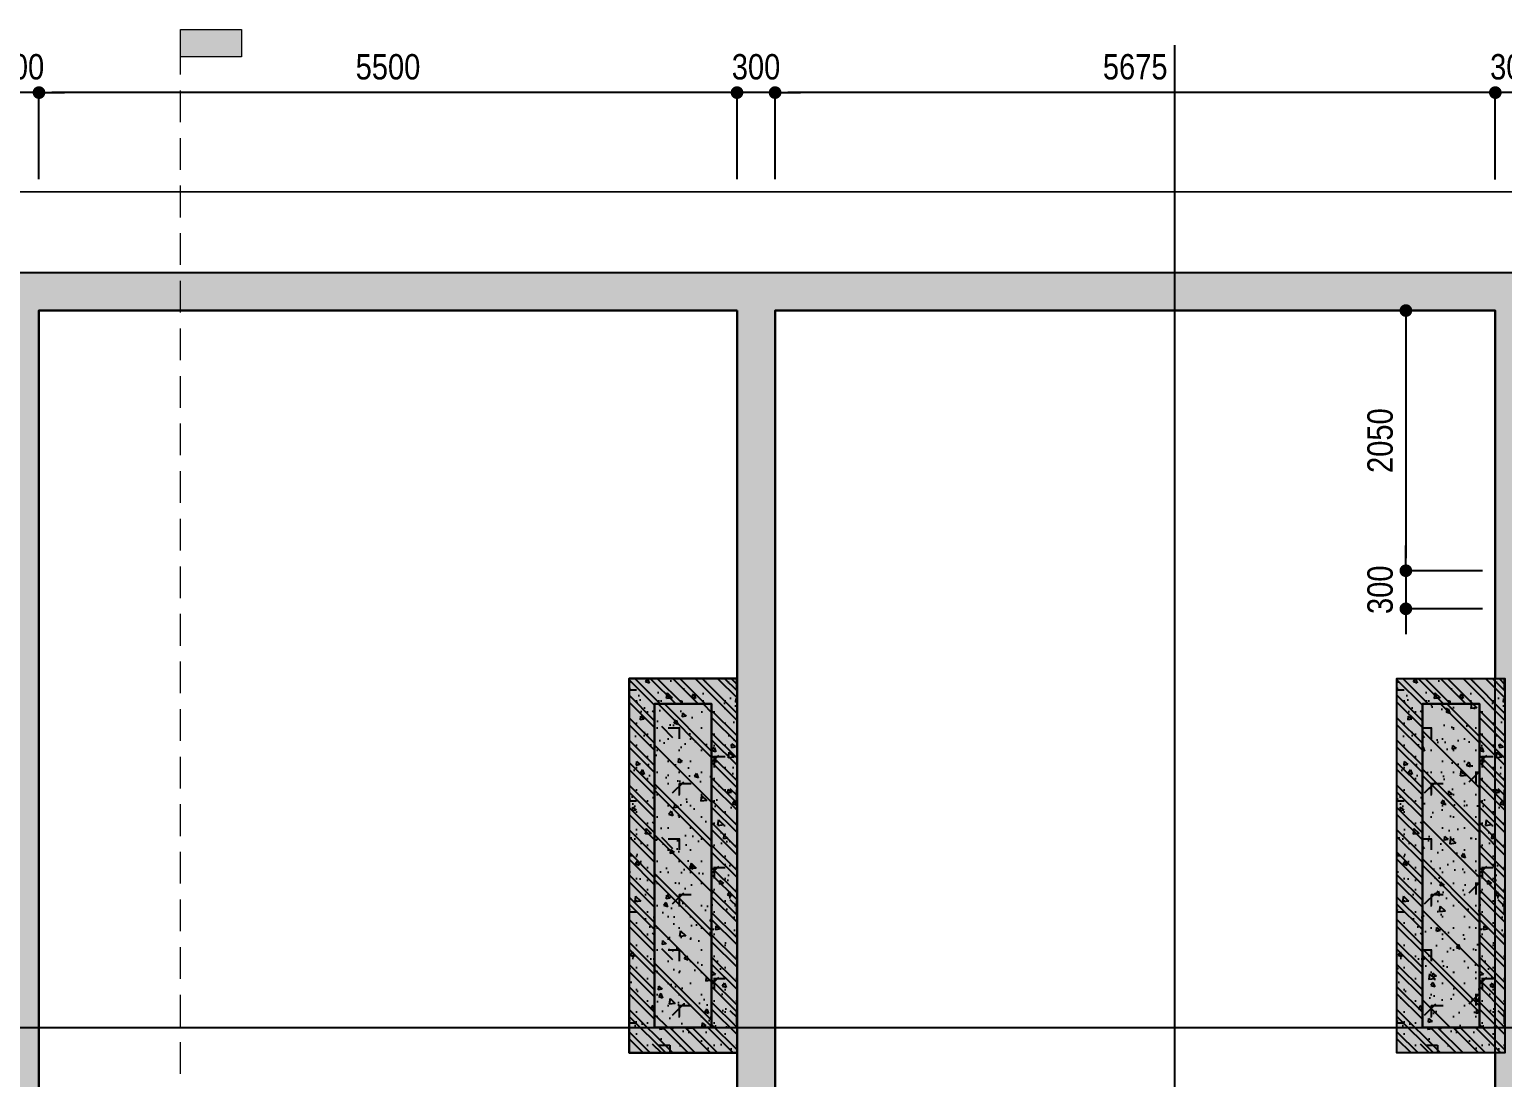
# Model space of a CAD drawing. Header units: millimetres. Extents: x -3021235 to -2791292, y 574414 to 656108.
# Drawn here: x -2830770 to -2819163, y 646420 to 654678 of the extents above; entities that cross this region are included whole.
import ezdxf
from ezdxf.enums import TextEntityAlignment as Align
from ezdxf.xclip import XClip

# ---------------------------------------------------------------- set-up
doc = ezdxf.new("R2010")
doc.units = ezdxf.units.MM
doc.header["$LTSCALE"] = 100
doc.header["$MEASUREMENT"] = 0
for name, pattern in [('$0$HIDDEN', [0.375, 0.25, -0.125]), ('Grid Line 200$0$Center101', [13, 10, -1, 1, -1]), ('Hidden10.5', [1.5, 1, -0.5]), ('MB Ham 2$0$Core 1A$0$Hidden10.5', [1.5, 1, -0.5])]:
    doc.linetypes.add(name, pattern=pattern)
doc.layers.get('0').update_dxf_attribs({"lineweight": 9})
doc.layers.get('Defpoints').update_dxf_attribs({"color": 254, "lineweight": 0})
for name, color, linetype in [('Dim 100', 14, 'Continuous'), ('Grid Line 200$0$Grid Line', 251, 'Grid Line 200$0$Center101'), ('Ky hieu Truc', 1, 'Continuous'), ('MB Ham 2$0$Concrete Hatch', 218, 'Continuous'), ('MB Ham 2$0$Concrete Line', 6, 'Continuous'), ('MB Ham 2$0$Concrete Solid', 216, 'Continuous'), ('MB Ham 2$0$Opening Hidden', 154, 'MB Ham 2$0$Core 1A$0$Hidden10.5'), ('mb_cot ham 2$0$Concrete Hatch', 218, 'Continuous'), ('mb_cot ham 2$0$Concrete Line', 6, 'Continuous'), ('mb_cot ham 2$0$Concrete Solid', 216, 'Continuous')]:
    doc.layers.add(name, color=color, linetype=linetype)
doc.layers.add('Ghi chu ban ve', color=3, linetype='Continuous', lineweight=20)
doc.styles.add('$0$Title Block Bold', font='VHELVEB_0.TTF')
doc.styles.add('Chi Tiet Ramp DD$0$VNI-HelveC', font='VHELVCN_0.TTF')
doc.styles.add('Grid Line 200$0$VNI-HelveCB', font='VHELVCB_0.TTF')
doc.dimstyles.new('DIM 100', dxfattribs={"dimscale": 100, "dimtxt": 2, "dimasz": 1, "dimexe": 0, "dimexo": 1, "dimgap": 1, "dimtad": 1, "dimdec": 0, "dimzin": 12, "dimdsep": 46, "dimtxsty": 'Chi Tiet Ramp DD$0$VNI-HelveC', "dimblk": 'Chi Tiet Ramp DD$0$_Dot', "dimcen": 1, "dimclrd": 256, "dimclre": 256, "dimclrt": 3, "dimadec": 0, "dimazin": 0, "dimtfac": 1, "dimtdec": 0, "dimtix": 1, "dimtmove": 2, "dimatfit": 3, "dimldrblk": 'Chi Tiet Ramp DD$0$HTT Arrow 30', "dimfxl": 0, "dimtolj": 1, "dimtzin": 0, "dimarcsym": 0})

# ---------------------------------------------------------------- blocks, each defined once
blk = doc.blocks.new('*U877')
at = {"layer": 'mb_cot ham 2$0$Concrete Hatch'}
h = blk.add_hatch(dxfattribs=at)
h.set_pattern_fill('CONCRETE', color=256, scale=50, style=0, pattern_type=2)
h.set_pattern_definition([(45, (1999.999999999913, -299.9999999999998), (-176.7766952966369, 176.7766952966369), []), (45, (1999.999999999913, -249.9999999999998), (-353.5533905932737, 353.5533905932738), []), (49.99999999999999, (1999.999999999913, -299.9999999999998), (358.6300913003767, -31.37606749129755), [37.5, -412.5]), (355, (1999.999999999913, -299.9999999999998), (-69.3756668065, 376.0960668500059), [30, -330]), (100.4514, (2029.885839999913, -302.6146699999998), (289.2546908570108, 344.7197710304768), [31.870095, -350.571056]), (46.18420000000001, (1999.999999999913, -199.9999999999998), (533.6205243128222, -82.75950716450905), [56.25, -618.75]), (96.6356, (2044.468372499913, -206.8966534999998), (467.3313527743517, 487.0589354502209), [47.805144, -525.8565]), (351.1842, (1999.999999999913, -199.9999999999998), (467.3309725668136, 487.0593004626623), [45, -495]), (21, (2049.999999999913, -224.9999999999998), (298.4535260592309, -201.3094453326694), [37.5, -412.5]), (326.0000000000001, (2049.999999999913, -224.9999999999998), (121.6576659607909, 362.5750225234265), [30, -330]), (71.4514, (2074.871116499913, -241.7758029999998), (420.111314290745, 161.2652483549762), [31.870095, -350.571056]), (37.50000000000001, (1999.999999999913, -299.9999999999998), (6.079927658645334, 166.4469269156558), [0, -326, 0, -335, 0, -331.25]), (7.499999999999999, (1999.999999999913, -299.9999999999998), (131.5347687210743, 197.2058559411801), [0, -191, 0, -318.5, 0, -126.25]), (327.5, (1888.499999999913, -299.9999999999998), (266.9112180862045, -11.2774358671899), [0, -125, 0, -390, 0, -517.5]), (317.5, (1838.499999999913, -299.9999999999998), (291.5930846711931, 50.05249116615882), [0, -162.5, 0, -259, 0, -367.5]), (0, (2174.999999999913, -124.9999999999998), (0, 875), [87.5, -787.5]), (0, (2437.499999999913, 50.00000000000017), (0, 875), [87.5, -787.5]), (0, (2262.499999999913, 400.0000000000002), (0, 875), [87.5, -350, 87.5, -350]), (90, (2174.999999999913, -124.9999999999998), (-875, 5.35782974626967e-14), [87.5, -787.5]), (90, (2262.499999999913, 400.0000000000002), (-875, 5.35782974626967e-14), [87.5, -787.5]), (90, (2524.999999999913, 50.00000000000017), (-875, 5.35782974626967e-14), [87.5, -787.5]), (90, (2699.999999999913, 312.5000000000002), (-875, 5.35782974626967e-14), [87.5, -787.5]), (135, (2262.499999999913, -124.9999999999998), (-875.016357447105, 8.881784197001252e-14), [123.76, -1113.7]), (135, (2349.999999999913, 400.0000000000002), (-875.016357447105, 8.881784197001252e-14), [123.76, -1113.7]), (45, (2437.499999999913, 50.00000000000017), (8.881784197001252e-14, 875.016357447105), [123.76, -247.485, 123.76, -742.455]), (0, (1824.999999999913, -299.9999999999998), (87.5, 87.5), [-175, 0])])
h.paths.add_polyline_path([(-250.0000000000871, 100), (-250.0000000000871, -349.9999999999998), (2300, -349.9999999999999), (2300, 100)])
at = {"layer": 'mb_cot ham 2$0$Concrete Solid'}
blk.add_hatch(color=256, dxfattribs=at).paths.add_polyline_path([(-250.0000000000871, 100), (-250.0000000000871, -349.9999999999998), (2300, -349.9999999999999), (2300, 100)])
at = {"layer": 'mb_cot ham 2$0$Concrete Line'}
blk.add_lwpolyline([(-250.0000000000871, 100), (-250.0000000000871, -349.9999999999998), (2300, -349.9999999999999), (2300, 100)], close=True, dxfattribs=at)
blk = doc.blocks.new('*U886')
at = {"layer": 'mb_cot ham 2$0$Concrete Hatch'}
h = blk.add_hatch(dxfattribs=at)
h.set_pattern_fill('CONCRETE', color=256, scale=50, style=0, pattern_type=2)
h.set_pattern_definition([(45, (1999.999999999913, -99.99999999999986), (-176.7766952966369, 176.7766952966369), []), (45, (1999.999999999913, -49.99999999999986), (-353.5533905932737, 353.5533905932738), []), (49.99999999999999, (1999.999999999913, -99.99999999999986), (358.6300913003767, -31.37606749129755), [37.5, -412.5]), (355, (1999.999999999913, -99.99999999999986), (-69.3756668065, 376.0960668500059), [30, -330]), (100.4514, (2029.885839999913, -102.6146699999998), (289.2546908570108, 344.7197710304768), [31.870095, -350.571056]), (46.18420000000001, (1999.999999999913, 1.4210854715202e-13), (533.6205243128222, -82.75950716450905), [56.25, -618.75]), (96.6356, (2044.468372499913, -6.896653499999871), (467.3313527743517, 487.0589354502209), [47.805144, -525.8565]), (351.1842, (1999.999999999913, 1.4210854715202e-13), (467.3309725668136, 487.0593004626623), [45, -495]), (21, (2049.999999999913, -24.99999999999986), (298.4535260592309, -201.3094453326694), [37.5, -412.5]), (326.0000000000001, (2049.999999999913, -24.99999999999986), (121.6576659607909, 362.5750225234265), [30, -330]), (71.4514, (2074.871116499913, -41.77580299999985), (420.111314290745, 161.2652483549762), [31.870095, -350.571056]), (37.50000000000001, (1999.999999999913, -99.99999999999986), (6.079927658645334, 166.4469269156558), [0, -326, 0, -335, 0, -331.25]), (7.499999999999999, (1999.999999999913, -99.99999999999986), (131.5347687210743, 197.2058559411801), [0, -191, 0, -318.5, 0, -126.25]), (327.5, (1888.499999999913, -99.99999999999986), (266.9112180862045, -11.2774358671899), [0, -125, 0, -390, 0, -517.5]), (317.5, (1838.499999999913, -99.99999999999986), (291.5930846711931, 50.05249116615882), [0, -162.5, 0, -259, 0, -367.5]), (0, (2174.999999999913, 75.00000000000014), (0, 875), [87.5, -787.5]), (0, (2437.499999999913, 250.0000000000001), (0, 875), [87.5, -787.5]), (0, (2262.499999999913, 600.0000000000001), (0, 875), [87.5, -350, 87.5, -350]), (90, (2174.999999999913, 75.00000000000014), (-875, 5.35782974626967e-14), [87.5, -787.5]), (90, (2262.499999999913, 600.0000000000001), (-875, 5.35782974626967e-14), [87.5, -787.5]), (90, (2524.999999999913, 250.0000000000001), (-875, 5.35782974626967e-14), [87.5, -787.5]), (90, (2699.999999999913, 512.5000000000001), (-875, 5.35782974626967e-14), [87.5, -787.5]), (135, (2262.499999999913, 75.00000000000014), (-875.016357447105, 8.881784197001252e-14), [123.76, -1113.7]), (135, (2349.999999999913, 600.0000000000001), (-875.016357447105, 8.881784197001252e-14), [123.76, -1113.7]), (45, (2437.499999999913, 250.0000000000001), (8.881784197001252e-14, 875.016357447105), [123.76, -247.485, 123.76, -742.455]), (0, (1824.999999999913, -99.99999999999986), (87.5, 87.5), [-175, 0])])
h.paths.add_polyline_path([(-250.0000000000871, 200), (-250.0000000000871, -249.9999999999999), (2300, -250), (2300, 200)])
at = {"layer": 'mb_cot ham 2$0$Concrete Solid'}
blk.add_hatch(color=256, dxfattribs=at).paths.add_polyline_path([(-250.0000000000871, 200), (-250.0000000000871, -249.9999999999999), (2300, -250), (2300, 200)])
at = {"layer": 'mb_cot ham 2$0$Concrete Line'}
blk.add_lwpolyline([(-250.0000000000871, 200), (-250.0000000000871, -249.9999999999999), (2300, -250), (2300, 200)], close=True, dxfattribs=at)
blk = doc.blocks.new('mb_cot ham 2')
at = {"layer": 'mb_cot ham 2$0$Concrete Line'}
for name, p in [('*U877', (97250.00000011944, 118450.0000088459)), ('*U886', (97250.00000011944, 112300.0000088457))]:
    blk.add_blockref(name, p, dxfattribs=at)
blk = doc.blocks.new('MB Ham 2$0$A$C3ad28147')
at = {"layer": 'MB Ham 2$0$Concrete Hatch'}
h = blk.add_hatch(dxfattribs=at)
h.set_pattern_fill('BTCT', color=256, scale=50, style=0, pattern_type=2)
h.set_pattern_definition([(45, (-105749.9999678639, -127599.9991200492), (-88.38834764831844, 88.38834764831844), []), (45, (-105749.9999678639, -127544.9991200492), (-88.38834764831844, 88.38834764831844), []), (49.99999999999999, (-105749.9999678639, -127599.9991200492), (358.6300913003767, -31.37606749129755), [37.5, -412.5]), (355, (-105749.9999678639, -127599.9991200492), (-69.3756668065, 376.0960668500059), [30, -330]), (100.4514, (-105720.1141278639, -127602.6137900492), (289.2546908570108, 344.7197710304768), [31.870095, -350.571056]), (46.18420000000001, (-105749.9999678639, -127499.9991200492), (533.6205243128222, -82.75950716450905), [56.25, -618.75]), (96.6356, (-105705.5315953639, -127506.8957735492), (467.3313527743517, 487.0589354502209), [47.805144, -525.8565]), (351.1842, (-105749.9999678639, -127499.9991200492), (467.3309725668136, 487.0593004626623), [45, -495]), (21, (-105699.9999678639, -127524.9991200492), (298.4535260592309, -201.3094453326694), [37.5, -412.5]), (326.0000000000001, (-105699.9999678639, -127524.9991200492), (121.6576659607909, 362.5750225234265), [30, -330]), (71.4514, (-105675.1288513639, -127541.7749230492), (420.111314290745, 161.2652483549762), [31.870095, -350.571056]), (37.50000000000001, (-105749.9999678639, -127599.9991200492), (6.079927658645334, 166.4469269156558), [0, -326, 0, -335, 0, -331.25]), (7.499999999999999, (-105749.9999678639, -127599.9991200492), (131.5347687210743, 197.2058559411801), [0, -191, 0, -318.5, 0, -126.25]), (327.5, (-105861.4999678639, -127599.9991200492), (266.9112180862045, -11.27743586718988), [0, -125, 0, -390, 0, -517.5]), (317.5, (-105911.4999678639, -127599.9991200492), (291.5930846711931, 50.05249116615887), [0, -162.5, 0, -259, 0, -367.5]), (0, (-105574.9999678639, -127424.9991200492), (0, 875), [87.5, -787.5]), (0, (-105312.4999678639, -127249.9991200492), (0, 875), [87.5, -787.5]), (0, (-105487.4999678639, -126899.9991200492), (0, 875), [87.5, -350, 87.5, -350]), (90, (-105574.9999678639, -127424.9991200492), (-875, 5.35782974626967e-14), [87.5, -787.5]), (90, (-105487.4999678639, -126899.9991200492), (-875, 5.35782974626967e-14), [87.5, -787.5]), (90, (-105224.9999678639, -127249.9991200492), (-875, 5.35782974626967e-14), [87.5, -787.5]), (90, (-105049.9999678639, -126987.4991200492), (-875, 5.35782974626967e-14), [87.5, -787.5]), (135, (-105487.4999678639, -127424.9991200492), (-875.016357447105, 8.881784197001252e-14), [123.76, -1113.7]), (135, (-105399.9999678639, -126899.9991200492), (-875.016357447105, 8.881784197001252e-14), [123.76, -1113.7]), (45, (-105312.4999678639, -127249.9991200492), (0, 875.0163574471051), [123.76, -247.485, 123.76, -742.455]), (0, (-105924.9999678639, -127599.9991200492), (87.5, 87.5), [-175, 0])])
h.paths.add_polyline_path([(-12150.8442577176, -51300.00000095373), (-1.192092895507812e-07, -51300.00000095373), (-1.192092895507812e-07, -125), (-12150.8442577176, -125)])
h.paths.add_polyline_path([(-11850.84425843286, -20400.00000071526), (-11850.84425843286, -14900), (-299.9999990463257, -14900.0000004769), (-299.9999994039536, -20400.00000095373)], flags=16)
h.paths.add_polyline_path([(-4450.000000119209, -20700.00000071531), (-4449.999998927116, -27800.0000004769), (-11850.84425896415, -27800.00000071526), (-11850.84425867128, -20700.00000119209)], flags=16)
h.paths.add_polyline_path([(-4150, -20700.00000071531), (-299.9999994039536, -20700.00000119215), (-300.000000298809, -35150.00000071531), (-11850.84425926732, -35150), (-11850.84425897652, -28100.00000095367), (-4149.999998688698, -28100.0000004769)], flags=16)
h.paths.add_polyline_path([(-11849.9999647856, -8624.99911215622), (-11850.84425628709, -5100.000002861023), (-9800.844256287091, -5100.000002145767), (-9799.999962162998, -8624.999111679383)], flags=16)
h.paths.add_polyline_path([(-9500.84425664472, -8624.999111679383), (-9500.844257717603, -425.0000002384186), (-299.9999982118607, -425.0000007153139), (-299.9999986886978, -8624.999111202604)], flags=16)
h.paths.add_polyline_path([(-5599.999999403954, -35450.00000023848), (-5599.999999165535, -40250.00000095373), (-11850.84425902891, -40250.00000047684), (-11850.84425914811, -35450.00000023842)], flags=16)
h.paths.add_polyline_path([(-11850.84425962495, -4800.000002861023), (-11850.84426034021, -425.0000004768372), (-9800.844257479184, -425.0000002384186), (-9800.844256763929, -4800.000002622604)], flags=16)
h.paths.add_polyline_path([(-5299.999999403954, -35450.00000071531), (-299.9999994039536, -35450.00000071531), (-299.9999997615814, -45650.0000004769), (-5299.999999523163, -45650.00000071531)], flags=16)
h.paths.add_polyline_path([(-5599.999999403954, -40550.00000119215), (-5599.999999523163, -45650.00000071531), (-11850.84425962495, -45650.00000095367), (-11850.84425926732, -40550.00000047684)], flags=16)
h.paths.add_polyline_path([(-299.9999996423721, -45950.00000119215), (-300.0000005960464, -51000.00000119215), (-11850.84425938653, -51000), (-11850.84425962495, -45950.00000071526)], flags=16)
h.paths.add_polyline_path([(-5999.999967773911, -8924.999111140656), (-5999.999967744501, -8849.986847466513), (-8949.999967744501, -8849.986847466513), (-8949.999967692915, -8924.999111572484), (-11850.84426040783, -8924.999111257435), (-11850.84426045942, -14599.99999981662), (-300.000000834465, -14599.99999976158), (-300.0000008638744, -8924.999111140714)], flags=16)
h = blk.add_hatch(dxfattribs=at)
h.set_pattern_fill('BTCT', color=256, scale=50, style=0, pattern_type=2)
h.set_pattern_definition([(45, (-105749.9999678639, -92999.99912004918), (-88.38834764831844, 88.38834764831844), []), (45, (-105749.9999678639, -92944.99912004918), (-88.38834764831844, 88.38834764831844), []), (49.99999999999999, (-105749.9999678639, -92999.99912004918), (358.6300913003767, -31.37606749129755), [37.5, -412.5]), (355, (-105749.9999678639, -92999.99912004918), (-69.3756668065, 376.0960668500059), [30, -330]), (100.4514, (-105720.1141278639, -93002.61379004919), (289.2546908570108, 344.7197710304768), [31.870095, -350.571056]), (46.18420000000001, (-105749.9999678639, -92899.99912004918), (533.6205243128222, -82.75950716450905), [56.25, -618.75]), (96.6356, (-105705.5315953639, -92906.89577354919), (467.3313527743517, 487.0589354502209), [47.805144, -525.8565]), (351.1842, (-105749.9999678639, -92899.99912004918), (467.3309725668136, 487.0593004626623), [45, -495]), (21, (-105699.9999678639, -92924.99912004918), (298.4535260592309, -201.3094453326694), [37.5, -412.5]), (326.0000000000001, (-105699.9999678639, -92924.99912004918), (121.6576659607909, 362.5750225234265), [30, -330]), (71.4514, (-105675.1288513639, -92941.77492304918), (420.111314290745, 161.2652483549762), [31.870095, -350.571056]), (37.50000000000001, (-105749.9999678639, -92999.99912004918), (6.079927658645334, 166.4469269156558), [0, -326, 0, -335, 0, -331.25]), (7.499999999999999, (-105749.9999678639, -92999.99912004918), (131.5347687210743, 197.2058559411801), [0, -191, 0, -318.5, 0, -126.25]), (327.5, (-105861.4999678639, -92999.99912004918), (266.9112180862045, -11.27743586718988), [0, -125, 0, -390, 0, -517.5]), (317.5, (-105911.4999678639, -92999.99912004918), (291.5930846711931, 50.05249116615887), [0, -162.5, 0, -259, 0, -367.5]), (0, (-105574.9999678639, -92824.99912004918), (0, 875), [87.5, -787.5]), (0, (-105312.4999678639, -92649.99912004918), (0, 875), [87.5, -787.5]), (0, (-105487.4999678639, -92299.99912004918), (0, 875), [87.5, -350, 87.5, -350]), (90, (-105574.9999678639, -92824.99912004918), (-875, 5.35782974626967e-14), [87.5, -787.5]), (90, (-105487.4999678639, -92299.99912004918), (-875, 5.35782974626967e-14), [87.5, -787.5]), (90, (-105224.9999678639, -92649.99912004918), (-875, 5.35782974626967e-14), [87.5, -787.5]), (90, (-105049.9999678639, -92387.49912004918), (-875, 5.35782974626967e-14), [87.5, -787.5]), (135, (-105487.4999678639, -92824.99912004918), (-875.016357447105, 8.881784197001252e-14), [123.76, -1113.7]), (135, (-105399.9999678639, -92299.99912004918), (-875.016357447105, 8.881784197001252e-14), [123.76, -1113.7]), (45, (-105312.4999678639, -92649.99912004918), (0, 875.0163574471051), [123.76, -247.485, 123.76, -742.455]), (0, (-105924.9999678639, -92999.99912004918), (87.5, 87.5), [-175, 0])])
h.paths.add_polyline_path([(-6199.999967744472, -9499.999111203244), (-8749.999967744589, -9499.999111203244), (-8749.999967744589, -9049.999111203244), (-6199.999967744472, -9049.999111203244)], flags=16)
h.paths.add_polyline_path([(-5999.999967744472, -9699.999111203244), (-8949.999967744589, -9699.999111203244), (-8949.999967744589, -8849.999111203244), (-5999.999967744472, -8849.999111203244)])
h = blk.add_hatch(dxfattribs=at)
h.set_pattern_fill('BTCT', color=256, scale=50, style=0, pattern_type=2)
h.set_pattern_definition([(45, (-105749.9999678639, -99049.99912004941), (-88.38834764831844, 88.38834764831844), []), (45, (-105749.9999678639, -98994.99912004941), (-88.38834764831844, 88.38834764831844), []), (49.99999999999999, (-105749.9999678639, -99049.99912004941), (358.6300913003767, -31.37606749129755), [37.5, -412.5]), (355, (-105749.9999678639, -99049.99912004941), (-69.3756668065, 376.0960668500059), [30, -330]), (100.4514, (-105720.1141278639, -99052.61379004942), (289.2546908570108, 344.7197710304768), [31.870095, -350.571056]), (46.18420000000001, (-105749.9999678639, -98949.99912004941), (533.6205243128222, -82.75950716450905), [56.25, -618.75]), (96.6356, (-105705.5315953639, -98956.89577354942), (467.3313527743517, 487.0589354502209), [47.805144, -525.8565]), (351.1842, (-105749.9999678639, -98949.99912004941), (467.3309725668136, 487.0593004626623), [45, -495]), (21, (-105699.9999678639, -98974.99912004941), (298.4535260592309, -201.3094453326694), [37.5, -412.5]), (326.0000000000001, (-105699.9999678639, -98974.99912004941), (121.6576659607909, 362.5750225234265), [30, -330]), (71.4514, (-105675.1288513639, -98991.77492304941), (420.111314290745, 161.2652483549762), [31.870095, -350.571056]), (37.50000000000001, (-105749.9999678639, -99049.99912004941), (6.079927658645334, 166.4469269156558), [0, -326, 0, -335, 0, -331.25]), (7.499999999999999, (-105749.9999678639, -99049.99912004941), (131.5347687210743, 197.2058559411801), [0, -191, 0, -318.5, 0, -126.25]), (327.5, (-105861.4999678639, -99049.99912004941), (266.9112180862045, -11.27743586718988), [0, -125, 0, -390, 0, -517.5]), (317.5, (-105911.4999678639, -99049.99912004941), (291.5930846711931, 50.05249116615887), [0, -162.5, 0, -259, 0, -367.5]), (0, (-105574.9999678639, -98874.99912004941), (0, 875), [87.5, -787.5]), (0, (-105312.4999678639, -98699.99912004941), (0, 875), [87.5, -787.5]), (0, (-105487.4999678639, -98349.99912004941), (0, 875), [87.5, -350, 87.5, -350]), (90, (-105574.9999678639, -98874.99912004941), (-875, 5.35782974626967e-14), [87.5, -787.5]), (90, (-105487.4999678639, -98349.99912004941), (-875, 5.35782974626967e-14), [87.5, -787.5]), (90, (-105224.9999678639, -98699.99912004941), (-875, 5.35782974626967e-14), [87.5, -787.5]), (90, (-105049.9999678639, -98437.49912004941), (-875, 5.35782974626967e-14), [87.5, -787.5]), (135, (-105487.4999678639, -98874.99912004941), (-875.016357447105, 8.881784197001252e-14), [123.76, -1113.7]), (135, (-105399.9999678639, -98349.99912004941), (-875.016357447105, 8.881784197001252e-14), [123.76, -1113.7]), (45, (-105312.4999678639, -98699.99912004941), (0, 875.0163574471051), [123.76, -247.485, 123.76, -742.455]), (0, (-105924.9999678639, -99049.99912004941), (87.5, 87.5), [-175, 0])])
h.paths.add_polyline_path([(-6199.999967744443, -15549.99911120348), (-8749.99996774456, -15549.99911120348), (-8749.99996774456, -15099.99911120348), (-6199.999967744443, -15099.99911120348)], flags=16)
h.paths.add_polyline_path([(-5999.999967744443, -15749.99911120348), (-8949.99996774456, -15749.99911120348), (-8949.99996774456, -14899.99911120348), (-5999.999967744443, -14899.99911120348)])
at = {"layer": 'MB Ham 2$0$Concrete Solid'}
h = blk.add_hatch(color=256, dxfattribs=at)
h.paths.add_polyline_path([(-12150.8442577176, -51300.00000095373), (-1.192092895507812e-07, -51300.00000095373), (-1.192092895507812e-07, -125), (-12150.8442577176, -125)])
h.paths.add_polyline_path([(-11850.84425843286, -20400.00000071526), (-11850.84425843286, -14900), (-299.9999990463257, -14900.0000004769), (-299.9999994039536, -20400.00000095373)], flags=16)
h.paths.add_polyline_path([(-4450.000000119209, -20700.00000071531), (-4449.999998927116, -27800.0000004769), (-11850.84425896415, -27800.00000071526), (-11850.84425867128, -20700.00000119209)], flags=16)
h.paths.add_polyline_path([(-4150, -20700.00000071531), (-299.9999994039536, -20700.00000119215), (-300.000000298809, -35150.00000071531), (-11850.84425926732, -35150), (-11850.84425897652, -28100.00000095367), (-4149.999998688698, -28100.0000004769)], flags=16)
h.paths.add_polyline_path([(-11849.9999647856, -8624.99911215622), (-11850.84425628709, -5100.000002861023), (-9800.844256287091, -5100.000002145767), (-9799.999962162998, -8624.999111679383)], flags=16)
h.paths.add_polyline_path([(-9500.84425664472, -8624.999111679383), (-9500.844257717603, -425.0000002384186), (-299.9999982118607, -425.0000007153139), (-299.9999986886978, -8624.999111202604)], flags=16)
h.paths.add_polyline_path([(-5599.999999403954, -35450.00000023848), (-5599.999999165535, -40250.00000095373), (-11850.84425902891, -40250.00000047684), (-11850.84425914811, -35450.00000023842)], flags=16)
h.paths.add_polyline_path([(-11850.84425962495, -4800.000002861023), (-11850.84426034021, -425.0000004768372), (-9800.844257479184, -425.0000002384186), (-9800.844256763929, -4800.000002622604)], flags=16)
h.paths.add_polyline_path([(-5299.999999403954, -35450.00000071531), (-299.9999994039536, -35450.00000071531), (-299.9999997615814, -45650.0000004769), (-5299.999999523163, -45650.00000071531)], flags=16)
h.paths.add_polyline_path([(-5599.999999403954, -40550.00000119215), (-5599.999999523163, -45650.00000071531), (-11850.84425962495, -45650.00000095367), (-11850.84425926732, -40550.00000047684)], flags=16)
h.paths.add_polyline_path([(-299.9999996423721, -45950.00000119215), (-300.0000005960464, -51000.00000119215), (-11850.84425938653, -51000), (-11850.84425962495, -45950.00000071526)], flags=16)
h.paths.add_polyline_path([(-5999.999967773911, -8924.999111140685), (-5999.999967744501, -8849.986847466513), (-8949.999967744501, -8849.986847466513), (-8949.999967692915, -8924.999111572484), (-11850.84426040783, -8924.999111257435), (-11850.84426045942, -14599.99999981662), (-300.000000834465, -14599.99999976158), (-300.0000008638744, -8924.999111140714)], flags=16)
h = blk.add_hatch(color=256, dxfattribs=at)
h.paths.add_polyline_path([(-6199.999967744472, -9499.999111203244), (-8749.999967744589, -9499.999111203244), (-8749.999967744589, -9049.999111203244), (-6199.999967744472, -9049.999111203244)], flags=16)
h.paths.add_polyline_path([(-5999.999967744472, -9699.999111203244), (-8949.999967744589, -9699.999111203244), (-8949.999967744589, -8849.999111203244), (-5999.999967744472, -8849.999111203244)])
h = blk.add_hatch(color=256, dxfattribs=at)
h.paths.add_polyline_path([(-6199.999967744443, -15549.99911120348), (-8749.99996774456, -15549.99911120348), (-8749.99996774456, -15099.99911120348), (-6199.999967744443, -15099.99911120348)], flags=16)
h.paths.add_polyline_path([(-5999.999967744443, -15749.99911120348), (-8949.99996774456, -15749.99911120348), (-8949.99996774456, -14899.99911120348), (-5999.999967744443, -14899.99911120348)])
at = {"layer": 'MB Ham 2$0$Concrete Line'}
for points in [[(-12150.8442577176, -125), (-1.192092895507812e-07, -125), (-1.192092895507812e-07, -51300.00000095373), (-12150.8442577176, -51300.00000095373)], [(-11850.84426040783, -8924.999111257435), (-8949.999967692915, -8924.999111572484), (-8949.999967744501, -8849.986847466513), (-5999.999967744501, -8849.986847466513), (-5999.999967773911, -8924.999111140685), (-300.0000008638744, -8924.999111140714), (-300.000000834465, -14599.99999976158), (-11850.84426045942, -14599.99999981662)], [(-299.1557043261855, -8924.999110964185), (-11849.9999647856, -8924.999111679383), (-11850.84425843286, -14600), (-299.999999165535, -14600.00000023848)], [(-8949.99996774453, -8849.99911120339), (-5999.99996774453, -8849.99911120339), (-5999.99996774453, -9699.999111203331), (-8949.99996774453, -9699.999111203331)], [(-6199.999967744472, -9499.999111203244), (-8749.999967744589, -9499.999111203244), (-8749.999967744589, -9049.999111203244), (-6199.999967744472, -9049.999111203244)], [(-11850.84426022098, -14899.99999950576), (-8949.999967744501, -14899.99999951443), (-8949.999967744501, -15749.99911120345), (-5999.999967744501, -15749.99911120362), (-5999.999967744501, -14899.99999951877), (-300.0000010728836, -14899.9999995231), (-300.0000010728836, -20400.00000047684), (-11850.84426022098, -20400.00000045949)], [(-11850.84425843286, -14900), (-11850.84425843286, -20400.00000071526), (-299.9999994039536, -20400.00000095373), (-299.9999990463257, -14900.0000004769)], [(-8949.999967744501, -14899.99911120362), (-5999.999967744501, -14899.99911120362), (-5999.999967744501, -15749.99911120356), (-8949.999967744501, -15749.99911120356)], [(-6199.999967744443, -15549.99911120348), (-8749.99996774456, -15549.99911120348), (-8749.99996774456, -15099.99911120348), (-6199.999967744443, -15099.99911120348)]]:
    blk.add_lwpolyline(points, close=True, dxfattribs=at)
blk = doc.blocks.new('MB Ham 2')
blk.add_blockref('mb_cot ham 2', (0, -2.328306436538696e-10))
at = {"layer": 'MB Ham 2$0$Opening Hidden'}
blk.add_blockref('MB Ham 2$0$A$C3ad28147', (105749.9999678639, 127599.9991200492), dxfattribs=at)
blk = doc.blocks.new('*U922')
at = {"layer": 'Grid Line 200$0$Grid Line'}
blk.add_line((0, 0), (0, 161), dxfattribs=at)
at = {"layer": 'Ky hieu Truc', "lineweight": -2}
blk.add_line((0, -3), (0, 0), dxfattribs=at)
blk.add_circle((-3.673940397442059e-16, -9), 6, dxfattribs=at)
at = {"layer": 'Ky hieu Truc', "color": 3, "lineweight": -2, "style": 'Grid Line 200$0$VNI-HelveCB'}
blk.add_attdef('GRID', text='', height=5, dxfattribs=at).set_placement((-3.673940397442059e-16, -9), align=Align.MIDDLE)
blk = doc.blocks.new('*U923')
at = {"layer": 'Grid Line 200$0$Grid Line'}
blk.add_line((0, 0), (0, 543.9999999999999), dxfattribs=at)
at = {"layer": 'Ky hieu Truc', "color": 3, "lineweight": -2, "style": 'Grid Line 200$0$VNI-HelveCB'}
blk.add_attdef('GRID', text='', height=5, dxfattribs=at).set_placement((-3.673940397442059e-16, -9), align=Align.MIDDLE)
blk = doc.blocks.new('Chi Tiet Ramp DD$0$_Dot')
at = {"color": 0, "linetype": 'ByBlock', "lineweight": -2}
blk.add_line((-0.5, 0), (-1, 0), dxfattribs=at)
at = {"color": 0, "linetype": 'ByBlock', "const_width": 0.5}
blk.add_lwpolyline([(-0.25, 0, 1), (0.25, 0, 1)], format="xyb", close=True, dxfattribs=at)
blk = doc.blocks.new('*D973')
at = {"layer": 'Defpoints', "color": 0, "transparency": 16777216}
for p in [(-2819220.057187338, 654180.7950308505), (-2819220.057187338, 653397.0409022634), (-2818920.057188237, 653397.0409022634)]:
    blk.add_point(p, dxfattribs=at)
at = {"layer": 'Dim 100', "lineweight": -2, "transparency": 16777216}
for p, q in [((-2819320.057187338, 654180.7950308505), (-2819420.057187338, 654180.7950308505)), ((-2819220.057187338, 653497.0409022634), (-2819220.057187338, 654180.7950308505)), ((-2818920.057188237, 654180.7950308505), (-2819220.057187338, 654180.7950308505)), ((-2818920.057188237, 653497.0409022634), (-2818920.057188237, 654180.7950308505)), ((-2818820.057188237, 654180.7950308505), (-2818720.057188237, 654180.7950308505))]:
    blk.add_line(p, q, dxfattribs=at)
at = {"layer": 'Dim 100', "lineweight": -2, "transparency": 16777216, "xscale": 100, "yscale": 100, "zscale": 100}
blk.add_blockref('Chi Tiet Ramp DD$0$_Dot', (-2819220.057187338, 654180.7950308505), dxfattribs=at)
at = {"layer": 'Dim 100', "lineweight": -2, "transparency": 16777216, "xscale": 100, "yscale": 100, "zscale": 100, "rotation": 180}
blk.add_blockref('Chi Tiet Ramp DD$0$_Dot', (-2818920.057188237, 654180.7950308505), dxfattribs=at)
at = {"layer": 'Dim 100', "color": 3, "transparency": 16777216, "insert": (-2819070.057187788, 654382.9283641838), "char_height": 200, "attachment_point": 5, "style": 'Chi Tiet Ramp DD$0$VNI-HelveC'}
blk.add_mtext('\\A1;300', dxfattribs=at)
blk = doc.blocks.new('Chi Tiet Ramp DD$0$HTT Arrow 30')
blk.add_hatch(color=256).paths.add_polyline_path([(-2.5, 0.3750000000000002), (-2.5, -0.3749999999999998), (0, 0)])
at = {"color": 0, "linetype": 'ByBlock', "lineweight": -2}
for p, q in [((0, 0), (-2.5, 0.3750000000000002)), ((-2.5, -0.3749999999999998), (-2.5, 0.3750000000000002)), ((0, 0), (-2.5, -0.3749999999999998))]:
    blk.add_line(p, q, dxfattribs=at)
blk = doc.blocks.new('*D974')
at = {"layer": 'Defpoints', "color": 0, "transparency": 16777216}
for p in [(-2824895.058075659, 654180.7950308505), (-2824895.058075659, 653397.8851978899), (-2819220.057187338, 653397.0409022634)]:
    blk.add_point(p, dxfattribs=at)
at = {"layer": 'Dim 100', "lineweight": -2, "transparency": 16777216}
for p, q in [((-2824895.058075659, 653497.8851978899), (-2824895.058075659, 654180.7950308505)), ((-2819320.057187338, 654180.7950308505), (-2824795.058075659, 654180.7950308505)), ((-2819220.057187338, 653497.0409022634), (-2819220.057187338, 654180.7950308505))]:
    blk.add_line(p, q, dxfattribs=at)
at = {"layer": 'Dim 100', "lineweight": -2, "transparency": 16777216, "xscale": 100, "yscale": 100, "zscale": 100, "rotation": 180}
blk.add_blockref('Chi Tiet Ramp DD$0$_Dot', (-2824895.058075659, 654180.7950308505), dxfattribs=at)
at = {"layer": 'Dim 100', "lineweight": -2, "transparency": 16777216, "xscale": 100, "yscale": 100, "zscale": 100}
blk.add_blockref('Chi Tiet Ramp DD$0$_Dot', (-2819220.057187338, 654180.7950308505), dxfattribs=at)
at = {"layer": 'Dim 100', "color": 3, "transparency": 16777216, "insert": (-2822057.557631499, 654382.9283641838), "char_height": 200, "attachment_point": 5, "style": 'Chi Tiet Ramp DD$0$VNI-HelveC'}
blk.add_mtext('\\A1;5675', dxfattribs=at)
blk = doc.blocks.new('*D975')
at = {"layer": 'Defpoints', "color": 0, "transparency": 16777216}
for p in [(-2819220.057187339, 652463.3390739445), (-2819924.843135921, 650413.3390710835), (-2819220.057187339, 650413.3390710835)]:
    blk.add_point(p, dxfattribs=at)
at = {"layer": 'Dim 100', "lineweight": -2, "transparency": 16777216}
for p, q in [((-2819320.057187339, 652463.3390739445), (-2819924.843135921, 652463.3390739445)), ((-2819924.843135921, 652363.3390739445), (-2819924.843135921, 650513.3390710835)), ((-2819320.057187339, 650413.3390710835), (-2819924.843135921, 650413.3390710835))]:
    blk.add_line(p, q, dxfattribs=at)
at = {"layer": 'Dim 100', "lineweight": -2, "transparency": 16777216, "xscale": 100, "yscale": 100, "zscale": 100}
for p, rotation in [((-2819924.843135921, 652463.3390739445), 90), ((-2819924.843135921, 650413.3390710835), 270)]:
    blk.add_blockref('Chi Tiet Ramp DD$0$_Dot', p, dxfattribs=dict(at, rotation=rotation))
at = {"layer": 'Dim 100', "color": 3, "transparency": 16777216, "insert": (-2820126.976469254, 651438.3390725146), "char_height": 200, "attachment_point": 5, "rotation": 90, "style": 'Chi Tiet Ramp DD$0$VNI-HelveC'}
blk.add_mtext('\\A1;2050', dxfattribs=at)
blk = doc.blocks.new('*D976')
at = {"layer": 'Defpoints', "color": 0, "transparency": 16777216}
for p in [(-2819220.057187339, 650413.3390710835), (-2819924.843135921, 650113.3390709643), (-2819220.057187339, 650113.3390709643)]:
    blk.add_point(p, dxfattribs=at)
at = {"layer": 'Dim 100', "lineweight": -2, "transparency": 16777216}
for p, q in [((-2819924.843135921, 650513.3390710835), (-2819924.843135921, 650613.3390710835)), ((-2819320.057187339, 650413.3390710835), (-2819924.843135921, 650413.3390710835)), ((-2819924.843135921, 650413.3390710835), (-2819924.843135921, 650113.3390709643)), ((-2819320.057187339, 650113.3390709643), (-2819924.843135921, 650113.3390709643)), ((-2819924.843135921, 650013.3390709643), (-2819924.843135921, 649913.3390709643))]:
    blk.add_line(p, q, dxfattribs=at)
at = {"layer": 'Dim 100', "lineweight": -2, "transparency": 16777216, "xscale": 100, "yscale": 100, "zscale": 100}
for p, rotation in [((-2819924.843135921, 650413.3390710835), 270), ((-2819924.843135921, 650113.3390709643), 90)]:
    blk.add_blockref('Chi Tiet Ramp DD$0$_Dot', p, dxfattribs=dict(at, rotation=rotation))
at = {"layer": 'Dim 100', "color": 3, "transparency": 16777216, "insert": (-2820126.976469254, 650263.3390710244), "char_height": 200, "attachment_point": 5, "rotation": 90, "style": 'Chi Tiet Ramp DD$0$VNI-HelveC'}
blk.add_mtext('\\A1;300', dxfattribs=at)
blk = doc.blocks.new('*D980')
at = {"layer": 'Defpoints', "color": 0, "transparency": 16777216}
for p in [(-2825195.058075165, 654180.7950308505), (-2825195.058075165, 653397.8851978899), (-2824895.058075659, 653397.8851978899)]:
    blk.add_point(p, dxfattribs=at)
at = {"layer": 'Dim 100', "lineweight": -2, "transparency": 16777216}
for p, q in [((-2825295.058075165, 654180.7950308505), (-2825395.058075165, 654180.7950308505)), ((-2825195.058075165, 653497.8851978899), (-2825195.058075165, 654180.7950308505)), ((-2824895.058075659, 654180.7950308505), (-2825195.058075165, 654180.7950308505)), ((-2824895.058075659, 653497.8851978899), (-2824895.058075659, 654180.7950308505)), ((-2824795.058075659, 654180.7950308505), (-2824695.058075659, 654180.7950308505))]:
    blk.add_line(p, q, dxfattribs=at)
at = {"layer": 'Dim 100', "lineweight": -2, "transparency": 16777216, "xscale": 100, "yscale": 100, "zscale": 100}
blk.add_blockref('Chi Tiet Ramp DD$0$_Dot', (-2825195.058075165, 654180.7950308505), dxfattribs=at)
at = {"layer": 'Dim 100', "lineweight": -2, "transparency": 16777216, "xscale": 100, "yscale": 100, "zscale": 100, "rotation": 180}
blk.add_blockref('Chi Tiet Ramp DD$0$_Dot', (-2824895.058075659, 654180.7950308505), dxfattribs=at)
at = {"layer": 'Dim 100', "color": 3, "transparency": 16777216, "insert": (-2825045.058075412, 654382.9283641838), "char_height": 200, "attachment_point": 5, "style": 'Chi Tiet Ramp DD$0$VNI-HelveC'}
blk.add_mtext('\\A1;300', dxfattribs=at)
blk = doc.blocks.new('*D981')
at = {"layer": 'Defpoints', "color": 0, "transparency": 16777216}
for p in [(-2830695.058076119, 654180.7950308505), (-2830695.058076119, 653397.8851978899), (-2825195.058075165, 653397.8851978899)]:
    blk.add_point(p, dxfattribs=at)
at = {"layer": 'Dim 100', "lineweight": -2, "transparency": 16777216}
for p, q in [((-2830695.058076119, 653497.8851978899), (-2830695.058076119, 654180.7950308505)), ((-2825295.058075165, 654180.7950308505), (-2830595.058076119, 654180.7950308505)), ((-2825195.058075165, 653497.8851978899), (-2825195.058075165, 654180.7950308505))]:
    blk.add_line(p, q, dxfattribs=at)
at = {"layer": 'Dim 100', "lineweight": -2, "transparency": 16777216, "xscale": 100, "yscale": 100, "zscale": 100, "rotation": 180}
blk.add_blockref('Chi Tiet Ramp DD$0$_Dot', (-2830695.058076119, 654180.7950308505), dxfattribs=at)
at = {"layer": 'Dim 100', "lineweight": -2, "transparency": 16777216, "xscale": 100, "yscale": 100, "zscale": 100}
blk.add_blockref('Chi Tiet Ramp DD$0$_Dot', (-2825195.058075165, 654180.7950308505), dxfattribs=at)
at = {"layer": 'Dim 100', "color": 3, "transparency": 16777216, "insert": (-2827945.058075642, 654382.9283641838), "char_height": 200, "attachment_point": 5, "style": 'Chi Tiet Ramp DD$0$VNI-HelveC'}
blk.add_mtext('\\A1;5500', dxfattribs=at)
blk = doc.blocks.new('*D982')
at = {"layer": 'Defpoints', "color": 0, "transparency": 16777216}
for p in [(-2830995.058075897, 654180.7950308505), (-2830995.058075897, 653397.8851978899), (-2830695.058076119, 653397.8851978899)]:
    blk.add_point(p, dxfattribs=at)
at = {"layer": 'Dim 100', "lineweight": -2, "transparency": 16777216}
for p, q in [((-2831095.058075897, 654180.7950308505), (-2831195.058075897, 654180.7950308505)), ((-2830995.058075897, 653497.8851978899), (-2830995.058075897, 654180.7950308505)), ((-2830695.058076119, 654180.7950308505), (-2830995.058075897, 654180.7950308505)), ((-2830695.058076119, 653497.8851978899), (-2830695.058076119, 654180.7950308505)), ((-2830595.058076119, 654180.7950308505), (-2830495.058076119, 654180.7950308505))]:
    blk.add_line(p, q, dxfattribs=at)
at = {"layer": 'Dim 100', "lineweight": -2, "transparency": 16777216, "xscale": 100, "yscale": 100, "zscale": 100}
blk.add_blockref('Chi Tiet Ramp DD$0$_Dot', (-2830995.058075897, 654180.7950308505), dxfattribs=at)
at = {"layer": 'Dim 100', "lineweight": -2, "transparency": 16777216, "xscale": 100, "yscale": 100, "zscale": 100, "rotation": 180}
blk.add_blockref('Chi Tiet Ramp DD$0$_Dot', (-2830695.058076119, 654180.7950308505), dxfattribs=at)
at = {"layer": 'Dim 100', "color": 3, "transparency": 16777216, "insert": (-2830845.058076008, 654382.9283641838), "char_height": 200, "attachment_point": 5, "style": 'Chi Tiet Ramp DD$0$VNI-HelveC'}
blk.add_mtext('\\A1;300', dxfattribs=at)
blk = doc.blocks.new('*U928')
blk.add_hatch(color=256).paths.add_polyline_path([(479.9980792481377, 17080.74599008889), (479.9980792481018, 16866.02199097033), (2.818492393734935e-09, 16866.02199097041), (2.854350240166904e-09, 17080.74599008897)])
h = blk.add_hatch(color=256)
edge = h.paths.add_edge_path()
edge.add_line((1.01888033533251e-10, 599.9975990566035), (1.433908378848993e-10, 848.524741977143))
edge.add_line((1.433908378848993e-10, 848.524741977143), (848.5247419771453, -1.426769813406281e-10))
edge.add_line((848.5247419771453, -1.426794098175594e-10), (-1.404032445861958e-10, -848.524741977145))
edge.add_line((-1.404343610384128e-10, -848.524741977145), (-9.935788062224774e-11, -599.9975990566045))
edge.add_arc((8.98704323445798e-13, -5.115907697472107e-13), 599.997599056604, 269.9999999999905, 449.9999999999903)
at = {"linetype": '$0$HIDDEN', "ltscale": 10}
blk.add_line((1.010353856622846e-10, 599.997599056603), (2.854030008199337e-09, 17080.74599008897), dxfattribs=at)
blk.add_line((-599.9975990566037, -1.129758429030403e-13), (599.9975990566037, -5.392997783862113e-13))
blk.add_lwpolyline([(479.9980792481377, 17080.74599008889), (479.9980792481018, 16866.02199097033), (2.818492393734935e-09, 16866.02199097041), (2.854350240166904e-09, 17080.74599008897)], close=True)
blk.add_lwpolyline([(1.01888033533251e-10, 599.9975990566035), (1.433908378848993e-10, 848.524741977143), (848.5247419771453, -1.426794098175594e-10), (-1.404343610384128e-10, -848.524741977145), (-9.935788062224774e-11, -599.9975990566045, 0.9999999999999994)], format="xyb", close=True)
blk.add_circle((-2.824396072576007e-14, -1.129758429030403e-13), 599.9975990566037)
at = {"style": '$0$Title Block Bold', "flags": 8}
blk.add_attdef('VIEWNUMBER', text='', height=300, dxfattribs=at).set_placement((-2.824396072576007e-14, -1.129758429030403e-13), align=Align.BOTTOM_CENTER)
blk.add_attdef('DRAWINGREFERENCE', text='', height=250, dxfattribs=at).set_placement((-2.824396072576007e-14, -119.9995198113209), align=Align.TOP_CENTER)

msp = doc.modelspace()

# ---------------------------------------------------------------- linework, layer by layer
at = {"linetype": 'Hidden10.5', "ltscale": 2, "const_width": 10}
msp.add_lwpolyline([(-2861973.78041217, 653397.8851978899), (-2861973.78041217, 640140.7012012053), (-2809648.813523779, 640140.7012012053), (-2809648.813523779, 653397.8851978899)], close=True, dxfattribs=at)

# ---------------------------------------------------------------- block references
ref = msp.add_blockref('MB Ham 2', (-2937895.057195708, 746363.3390778098), dxfattribs=dict(rotation=270))
XClip(ref).set_block_clipping_path([(92965.4538799199, 76040.74813973464), (106222.6378766045, 128246.243671929)])
at = {"layer": 'Ghi chu ban ve'}
ref = msp.add_blockref('*U928', (-2829579.21202268, 637597.6496442287), dxfattribs=at)
ref.add_attrib('VIEWNUMBER', '2-2', dxfattribs={"layer": '0', "height": 300, "style": '$0$Title Block Bold'}).set_placement((-2829579.21202268, 637597.6496442287), align=Align.BOTTOM_CENTER)
ref.add_attrib('DRAWINGREFERENCE', '-', dxfattribs={"layer": '0', "height": 250, "style": '$0$Title Block Bold'}).set_placement((-2829579.21202268, 637477.6501244175), align=Align.TOP_CENTER)
at = {"layer": 'Ky hieu Truc', "xscale": 100, "yscale": 100, "zscale": 100}
for p, values in [((-2831145.057195708, 638455.6369374398), {'GRID': '7'}), ((-2821745.057195708, 638455.6369374398), {'GRID': '6'})]:
    msp.add_blockref('*U922', p, dxfattribs=at).add_auto_attribs(values)
at = {"layer": 'Ky hieu Truc', "xscale": 100, "yscale": 100, "zscale": 100, "rotation": 270}
msp.add_blockref('*U923', (-2862873.198576055, 646813.3390776904), dxfattribs=at)

# ---------------------------------------------------------------- dimensions: what is measured, and where the dimension line sits
at = {"layer": 'Dim 100'}
for base, p1, p2, picture, middle in [((-2830995.058075897, 654180.7950308505), (-2830695.058076119, 653397.8851978899), (-2830995.058075897, 653397.8851978899), '*D982', (-2830845.058076008, 654382.9283641838)), ((-2830695.058076119, 654180.7950308505), (-2825195.058075165, 653397.8851978899), (-2830695.058076119, 653397.8851978899), '*D981', (-2827945.058075642, 654382.9283641838)), ((-2825195.058075165, 654180.7950308505), (-2824895.058075659, 653397.8851978899), (-2825195.058075165, 653397.8851978899), '*D980', (-2825045.058075412, 654382.9283641838)), ((-2824895.058075659, 654180.7950308505), (-2819220.057187338, 653397.0409022634), (-2824895.058075659, 653397.8851978899), '*D974', (-2822057.557631499, 654382.9283641838)), ((-2819220.057187338, 654180.7950308505), (-2818920.057188237, 653397.0409022634), (-2819220.057187338, 653397.0409022634), '*D973', (-2819070.057187788, 654382.9283641838))]:
    dim = msp.add_linear_dim(base=base, p1=p1, p2=p2, dimstyle='DIM 100', dxfattribs=at)
    dim.commit()
    dim.dimension.update_dxf_attribs({"geometry": picture, "text_midpoint": middle})
for base, p1, p2, picture, middle in [((-2819924.843135921, 650413.3390710835), (-2819220.057187338, 652463.3390739443), (-2819220.057187338, 650413.3390710832), '*D975', (-2820126.976469254, 651438.3390725146)), ((-2819924.843135921, 650113.3390709643), (-2819220.057187338, 650413.3390710832), (-2819220.057187338, 650113.339070964), '*D976', (-2820126.976469254, 650263.3390710244))]:
    dim = msp.add_linear_dim(base=base, p1=p1, p2=p2, angle=270, dimstyle='DIM 100', dxfattribs=at)
    dim.commit()
    dim.dimension.update_dxf_attribs({"geometry": picture, "text_midpoint": middle})

doc.saveas('drawing.dxf')
